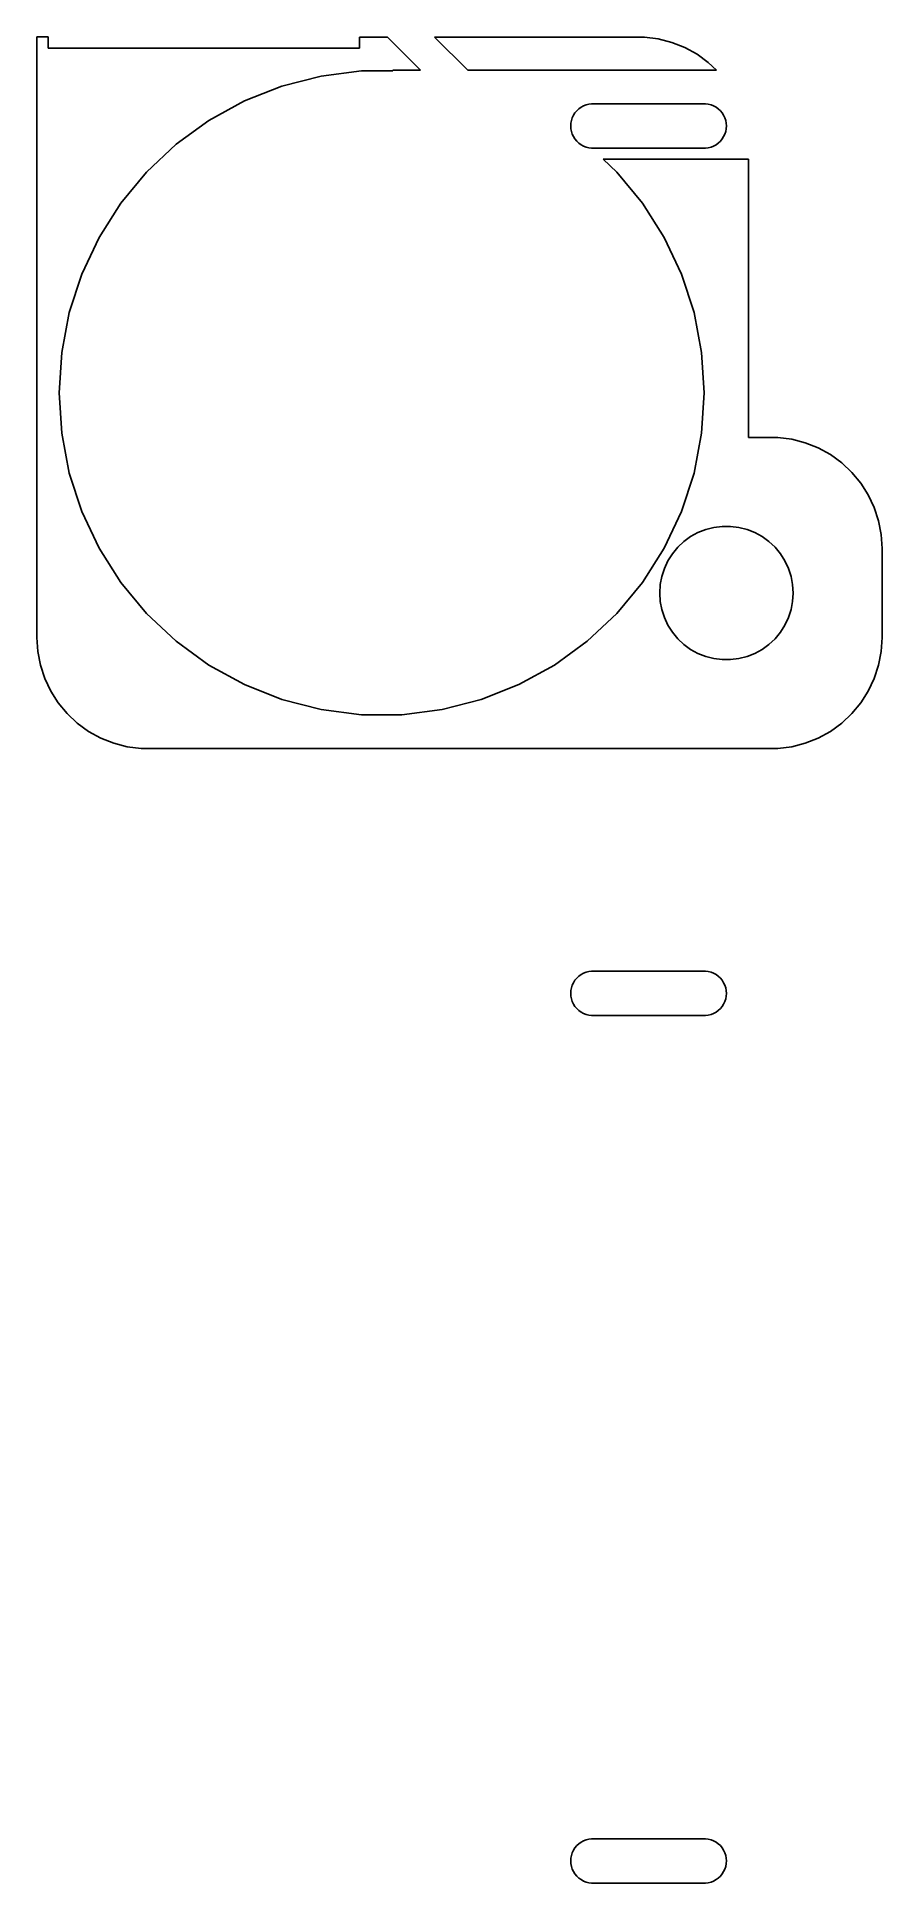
# Model space of a CAD drawing. Header units: metres. Extents: x -16 to 22, y 11 to 94.
import ezdxf

# ---------------------------------------------------------------- set-up
doc = ezdxf.new("R2010")
doc.units = ezdxf.units.M

msp = doc.modelspace()

# ---------------------------------------------------------------- linework, layer by layer
for p, q in [((-15.5, 94), (-16, 94)), ((-16, 94), (-16, 67)), ((-15.5, 93.5), (-15.5, 94)), ((-0.24013, 93.9901), (-1.5, 93.9901)), ((-1.5, 93.9901), (-1.5, 93.5)), ((1.24998, 92.5), (-0.24013, 93.9901)), ((11.3139, 93.9901), (1.88118, 93.9901)), ((1.88118, 93.9901), (3.37131, 92.5)), ((11.9369, 93.9114), (11.3139, 93.9901)), ((12.5451, 93.7553), (11.9369, 93.9114)), ((-1.5, 93.5), (-15.5, 93.5)), ((13.1289, 93.5241), (12.5451, 93.7553)), ((13.6791, 93.2216), (13.1289, 93.5241)), ((14.1871, 92.8526), (13.6791, 93.2216)), ((-4.98074, 91.7903), (-3.21703, 92.2432)), ((-3.21703, 92.2432), (-1.41046, 92.4714)), ((-1.41046, 92.4714), (0, 92.4714)), ((0, 92.4714), (0, 92.5)), ((0, 92.5), (1.24998, 92.5)), ((3.37131, 92.5), (14.5626, 92.5)), ((14.5626, 92.5), (14.1871, 92.8526)), ((-6.6738, 91.12), (-4.98074, 91.7903)), ((-8.26949, 90.2428), (-6.6738, 91.12)), ((8.12369, 90.4818), (8.07022, 90.3681)), ((8.19098, 90.5878), (8.12369, 90.4818)), ((8.27103, 90.6845), (8.19098, 90.5878)), ((8.36256, 90.7705), (8.27103, 90.6845)), ((8.46417, 90.8443), (8.36256, 90.7705)), ((8.57422, 90.9048), (8.46417, 90.8443)), ((8.69098, 90.951), (8.57422, 90.9048)), ((8.81261, 90.9823), (8.69098, 90.951)), ((8.93721, 90.998), (8.81261, 90.9823)), ((14.0628, 90.998), (8.93721, 90.998)), ((14.1874, 90.9823), (14.0628, 90.998)), ((14.309, 90.951), (14.1874, 90.9823)), ((14.4258, 90.9048), (14.309, 90.951)), ((14.5358, 90.8443), (14.4258, 90.9048)), ((14.6374, 90.7705), (14.5358, 90.8443)), ((14.729, 90.6845), (14.6374, 90.7705)), ((14.809, 90.5878), (14.729, 90.6845)), ((14.8763, 90.4818), (14.809, 90.5878)), ((14.9298, 90.3681), (14.8763, 90.4818)), ((-9.74265, 89.1724), (-8.26949, 90.2428)), ((8.00787, 90.1253), (8, 90)), ((8, 90), (8.00787, 89.8747)), ((8.0314, 90.2487), (8.00787, 90.1253)), ((8.00787, 89.8747), (8.0314, 89.7513)), ((8.07022, 90.3681), (8.0314, 90.2487)), ((8.0314, 89.7513), (8.07022, 89.6319)), ((14.9686, 90.2487), (14.9298, 90.3681)), ((14.9298, 89.6319), (14.9686, 89.7513)), ((14.9921, 90.1253), (14.9686, 90.2487)), ((14.9686, 89.7513), (14.9921, 89.8747)), ((15, 90), (14.9921, 90.1253)), ((14.9921, 89.8747), (15, 90)), ((-11.07, 87.9259), (-9.74265, 89.1724)), ((8.07022, 89.6319), (8.12369, 89.5182)), ((8.12369, 89.5182), (8.19098, 89.4122)), ((8.19098, 89.4122), (8.27103, 89.3154)), ((8.27103, 89.3154), (8.36256, 89.2295)), ((8.36256, 89.2295), (8.46417, 89.1557)), ((8.46417, 89.1557), (8.57422, 89.0952)), ((8.57422, 89.0952), (8.69098, 89.0489)), ((8.69098, 89.0489), (8.81261, 89.0177)), ((8.81261, 89.0177), (8.93721, 89.002)), ((8.93721, 89.002), (14.0628, 89.002)), ((14.0628, 89.002), (14.1874, 89.0177)), ((14.1874, 89.0177), (14.309, 89.0489)), ((14.309, 89.0489), (14.4258, 89.0952)), ((14.4258, 89.0952), (14.5358, 89.1557)), ((14.5358, 89.1557), (14.6374, 89.2295)), ((14.6374, 89.2295), (14.729, 89.3154)), ((14.729, 89.3154), (14.809, 89.4122)), ((14.809, 89.4122), (14.8763, 89.5182)), ((14.8763, 89.5182), (14.9298, 89.6319)), ((16, 88.5), (9.45872, 88.5)), ((9.45872, 88.5), (10.07, 87.9259)), ((16, 75.9901), (16, 88.5)), ((-12.2307, 86.5229), (-11.07, 87.9259)), ((10.07, 87.9259), (11.2307, 86.5229)), ((-13.2064, 84.9854), (-12.2307, 86.5229)), ((11.2307, 86.5229), (12.2064, 84.9854)), ((-13.9818, 83.3378), (-13.2064, 84.9854)), ((12.2064, 84.9854), (12.9818, 83.3378)), ((-14.5444, 81.606), (-13.9818, 83.3378)), ((12.9818, 83.3378), (13.5444, 81.606)), ((-14.8857, 79.8173), (-14.5444, 81.606)), ((13.5444, 81.606), (13.8857, 79.8173)), ((-15, 78), (-14.8857, 79.8173)), ((13.8857, 79.8173), (14, 78)), ((-14.8857, 76.1827), (-15, 78)), ((14, 78), (13.8857, 76.1827)), ((-14.5444, 74.394), (-14.8857, 76.1827)), ((13.8857, 76.1827), (13.5444, 74.394)), ((17.3139, 75.9901), (16, 75.9901)), ((17.9369, 75.9114), (17.3139, 75.9901)), ((18.5451, 75.7553), (17.9369, 75.9114)), ((19.1289, 75.5241), (18.5451, 75.7553)), ((19.6791, 75.2216), (19.1289, 75.5241)), ((20.1871, 74.8526), (19.6791, 75.2216)), ((20.6448, 74.4227), (20.1871, 74.8526)), ((-13.9818, 72.6622), (-14.5444, 74.394)), ((13.5444, 74.394), (12.9818, 72.6622)), ((21.0451, 73.9389), (20.6448, 74.4227)), ((21.3815, 73.4088), (21.0451, 73.9389)), ((21.6489, 72.8406), (21.3815, 73.4088)), ((-13.2064, 71.0146), (-13.9818, 72.6622)), ((12.9818, 72.6622), (12.2064, 71.0146)), ((21.8429, 72.2435), (21.6489, 72.8406)), ((21.9606, 71.6267), (21.8429, 72.2435)), ((13.0877, 71.3116), (13.3925, 71.533)), ((13.3925, 71.533), (13.7227, 71.7145)), ((13.7227, 71.7145), (14.0729, 71.8532)), ((14.0729, 71.8532), (14.4379, 71.9469)), ((14.4379, 71.9469), (14.8116, 71.9941)), ((14.8116, 71.9941), (15.1884, 71.9941)), ((15.1884, 71.9941), (15.5621, 71.9469)), ((15.5621, 71.9469), (15.927, 71.8532)), ((15.927, 71.8532), (16.2773, 71.7145)), ((16.2773, 71.7145), (16.6075, 71.533)), ((16.6075, 71.533), (16.9123, 71.3116)), ((22, 71), (21.9606, 71.6267)), ((-12.2307, 69.4771), (-13.2064, 71.0146)), ((12.2064, 71.0146), (11.2307, 69.4771)), ((12.3711, 70.4453), (12.5729, 70.7634)), ((12.5729, 70.7634), (12.8131, 71.0536)), ((12.8131, 71.0536), (13.0877, 71.3116)), ((16.9123, 71.3116), (17.1869, 71.0536)), ((17.1869, 71.0536), (17.427, 70.7634)), ((17.427, 70.7634), (17.6289, 70.4453)), ((22, 67), (22, 71)), ((12.0237, 69.376), (12.0942, 69.7461)), ((12.0942, 69.7461), (12.2107, 70.1044)), ((12.2107, 70.1044), (12.3711, 70.4453)), ((17.6289, 70.4453), (17.7893, 70.1044)), ((17.7893, 70.1044), (17.9057, 69.7461)), ((17.9057, 69.7461), (17.9763, 69.376)), ((-11.07, 68.0741), (-12.2307, 69.4771)), ((11.2307, 69.4771), (10.07, 68.0741)), ((12, 69), (12.0237, 69.376)), ((12.0237, 68.624), (12, 69)), ((17.9763, 69.376), (18, 69)), ((18, 69), (17.9763, 68.624)), ((-9.74265, 66.8276), (-11.07, 68.0741)), ((10.07, 68.0741), (8.74265, 66.8276)), ((12.0942, 68.2539), (12.0237, 68.624)), ((12.2107, 67.8956), (12.0942, 68.2539)), ((17.9057, 68.2539), (17.7893, 67.8956)), ((17.9763, 68.624), (17.9057, 68.2539)), ((12.3711, 67.5547), (12.2107, 67.8956)), ((12.5729, 67.2366), (12.3711, 67.5547)), ((12.8131, 66.9464), (12.5729, 67.2366)), ((17.427, 67.2366), (17.1869, 66.9464)), ((17.6289, 67.5547), (17.427, 67.2366)), ((17.7893, 67.8956), (17.6289, 67.5547)), ((-16, 67), (-15.9606, 66.3733)), ((-8.26949, 65.7572), (-9.74265, 66.8276)), ((8.74265, 66.8276), (7.26949, 65.7572)), ((13.0877, 66.6885), (12.8131, 66.9464)), ((13.3925, 66.467), (13.0877, 66.6885)), ((13.7227, 66.2855), (13.3925, 66.467)), ((16.6075, 66.467), (16.2773, 66.2855)), ((16.9123, 66.6885), (16.6075, 66.467)), ((17.1869, 66.9464), (16.9123, 66.6885)), ((21.9606, 66.3733), (22, 67)), ((-15.9606, 66.3733), (-15.8429, 65.7566)), ((-15.8429, 65.7566), (-15.6489, 65.1594)), ((-6.6738, 64.88), (-8.26949, 65.7572)), ((7.26949, 65.7572), (5.6738, 64.88)), ((14.0729, 66.1468), (13.7227, 66.2855)), ((14.4379, 66.0531), (14.0729, 66.1468)), ((14.8116, 66.0059), (14.4379, 66.0531)), ((15.1884, 66.0059), (14.8116, 66.0059)), ((15.5621, 66.0531), (15.1884, 66.0059)), ((15.927, 66.1468), (15.5621, 66.0531)), ((16.2773, 66.2855), (15.927, 66.1468)), ((21.6489, 65.1594), (21.8429, 65.7566)), ((21.8429, 65.7566), (21.9606, 66.3733)), ((-15.6489, 65.1594), (-15.3815, 64.5912)), ((-4.98074, 64.2097), (-6.6738, 64.88)), ((5.6738, 64.88), (3.98074, 64.2097)), ((21.3815, 64.5912), (21.6489, 65.1594)), ((-15.3815, 64.5912), (-15.0451, 64.0611)), ((-15.0451, 64.0611), (-14.6448, 63.5773)), ((-3.21703, 63.7568), (-4.98074, 64.2097)), ((3.98074, 64.2097), (2.21703, 63.7568)), ((20.6448, 63.5773), (21.0451, 64.0611)), ((21.0451, 64.0611), (21.3815, 64.5912)), ((-14.6448, 63.5773), (-14.1871, 63.1474)), ((-14.1871, 63.1474), (-13.6791, 62.7784)), ((-1.41046, 63.5286), (-3.21703, 63.7568)), ((0.41046, 63.5286), (-1.41046, 63.5286)), ((2.21703, 63.7568), (0.41046, 63.5286)), ((19.6791, 62.7784), (20.1871, 63.1474)), ((20.1871, 63.1474), (20.6448, 63.5773)), ((-13.6791, 62.7784), (-13.1289, 62.4759)), ((-13.1289, 62.4759), (-12.5451, 62.2447)), ((18.5451, 62.2447), (19.1289, 62.4759)), ((19.1289, 62.4759), (19.6791, 62.7784)), ((-12.5451, 62.2447), (-11.9369, 62.0886)), ((-11.9369, 62.0886), (-11.3139, 62.0099)), ((-11.3139, 62.0099), (17.3139, 62.0099)), ((17.3139, 62.0099), (17.9369, 62.0886)), ((17.9369, 62.0886), (18.5451, 62.2447)), ((8.12369, 51.4818), (8.07022, 51.3681)), ((8.19098, 51.5878), (8.12369, 51.4818)), ((8.27103, 51.6845), (8.19098, 51.5878)), ((8.36256, 51.7705), (8.27103, 51.6845)), ((8.46417, 51.8443), (8.36256, 51.7705)), ((8.57422, 51.9048), (8.46417, 51.8443)), ((8.69098, 51.951), (8.57422, 51.9048)), ((8.81261, 51.9823), (8.69098, 51.951)), ((8.93721, 51.998), (8.81261, 51.9823)), ((14.0628, 51.998), (8.93721, 51.998)), ((14.1874, 51.9823), (14.0628, 51.998)), ((14.309, 51.951), (14.1874, 51.9823)), ((14.4258, 51.9048), (14.309, 51.951)), ((14.5358, 51.8443), (14.4258, 51.9048)), ((14.6374, 51.7705), (14.5358, 51.8443)), ((14.729, 51.6845), (14.6374, 51.7705)), ((14.809, 51.5878), (14.729, 51.6845)), ((14.8763, 51.4818), (14.809, 51.5878)), ((14.9298, 51.3681), (14.8763, 51.4818)), ((8.00787, 51.1253), (8, 51)), ((8, 51), (8.00787, 50.8747)), ((8.0314, 51.2487), (8.00787, 51.1253)), ((8.00787, 50.8747), (8.0314, 50.7513)), ((8.07022, 51.3681), (8.0314, 51.2487)), ((8.0314, 50.7513), (8.07022, 50.6319)), ((8.07022, 50.6319), (8.12369, 50.5182)), ((14.8763, 50.5182), (14.9298, 50.6319)), ((14.9686, 51.2487), (14.9298, 51.3681)), ((14.9298, 50.6319), (14.9686, 50.7513)), ((14.9921, 51.1253), (14.9686, 51.2487)), ((14.9686, 50.7513), (14.9921, 50.8747)), ((15, 51), (14.9921, 51.1253)), ((14.9921, 50.8747), (15, 51)), ((8.12369, 50.5182), (8.19098, 50.4122)), ((8.19098, 50.4122), (8.27103, 50.3154)), ((8.27103, 50.3154), (8.36256, 50.2295)), ((8.36256, 50.2295), (8.46417, 50.1557)), ((8.46417, 50.1557), (8.57422, 50.0952)), ((8.57422, 50.0952), (8.69098, 50.0489)), ((8.69098, 50.0489), (8.81261, 50.0177)), ((8.81261, 50.0177), (8.93721, 50.002)), ((8.93721, 50.002), (14.0628, 50.002)), ((14.0628, 50.002), (14.1874, 50.0177)), ((14.1874, 50.0177), (14.309, 50.0489)), ((14.309, 50.0489), (14.4258, 50.0952)), ((14.4258, 50.0952), (14.5358, 50.1557)), ((14.5358, 50.1557), (14.6374, 50.2295)), ((14.6374, 50.2295), (14.729, 50.3154)), ((14.729, 50.3154), (14.809, 50.4122)), ((14.809, 50.4122), (14.8763, 50.5182)), ((8.12369, 12.4818), (8.07022, 12.3681)), ((8.19098, 12.5878), (8.12369, 12.4818)), ((8.27103, 12.6845), (8.19098, 12.5878)), ((8.36256, 12.7705), (8.27103, 12.6845)), ((8.46417, 12.8443), (8.36256, 12.7705)), ((8.57422, 12.9048), (8.46417, 12.8443)), ((8.69098, 12.951), (8.57422, 12.9048)), ((8.81261, 12.9823), (8.69098, 12.951)), ((8.93721, 12.998), (8.81261, 12.9823)), ((14.0628, 12.998), (8.93721, 12.998)), ((14.1874, 12.9823), (14.0628, 12.998)), ((14.309, 12.951), (14.1874, 12.9823)), ((14.4258, 12.9048), (14.309, 12.951)), ((14.5358, 12.8443), (14.4258, 12.9048)), ((14.6374, 12.7705), (14.5358, 12.8443)), ((14.729, 12.6845), (14.6374, 12.7705)), ((14.809, 12.5878), (14.729, 12.6845)), ((14.8763, 12.4818), (14.809, 12.5878)), ((14.9298, 12.3681), (14.8763, 12.4818)), ((8.00787, 12.1253), (8, 12)), ((8, 12), (8.00787, 11.8747)), ((8.0314, 12.2487), (8.00787, 12.1253)), ((8.00787, 11.8747), (8.0314, 11.7513)), ((8.07022, 12.3681), (8.0314, 12.2487)), ((8.0314, 11.7513), (8.07022, 11.6319)), ((8.07022, 11.6319), (8.12369, 11.5182)), ((14.8763, 11.5182), (14.9298, 11.6319)), ((14.9686, 12.2487), (14.9298, 12.3681)), ((14.9298, 11.6319), (14.9686, 11.7513)), ((14.9921, 12.1253), (14.9686, 12.2487)), ((14.9686, 11.7513), (14.9921, 11.8747)), ((15, 12), (14.9921, 12.1253)), ((14.9921, 11.8747), (15, 12)), ((8.12369, 11.5182), (8.19098, 11.4122)), ((8.19098, 11.4122), (8.27103, 11.3154)), ((8.27103, 11.3154), (8.36256, 11.2295)), ((8.36256, 11.2295), (8.46417, 11.1557)), ((8.46417, 11.1557), (8.57422, 11.0952)), ((8.57422, 11.0952), (8.69098, 11.0489)), ((8.69098, 11.0489), (8.81261, 11.0177)), ((8.81261, 11.0177), (8.93721, 11.002)), ((8.93721, 11.002), (14.0628, 11.002)), ((14.0628, 11.002), (14.1874, 11.0177)), ((14.1874, 11.0177), (14.309, 11.0489)), ((14.309, 11.0489), (14.4258, 11.0952)), ((14.4258, 11.0952), (14.5358, 11.1557)), ((14.5358, 11.1557), (14.6374, 11.2295)), ((14.6374, 11.2295), (14.729, 11.3154)), ((14.729, 11.3154), (14.809, 11.4122)), ((14.809, 11.4122), (14.8763, 11.5182))]:
    msp.add_line(p, q)

doc.saveas('drawing.dxf')
